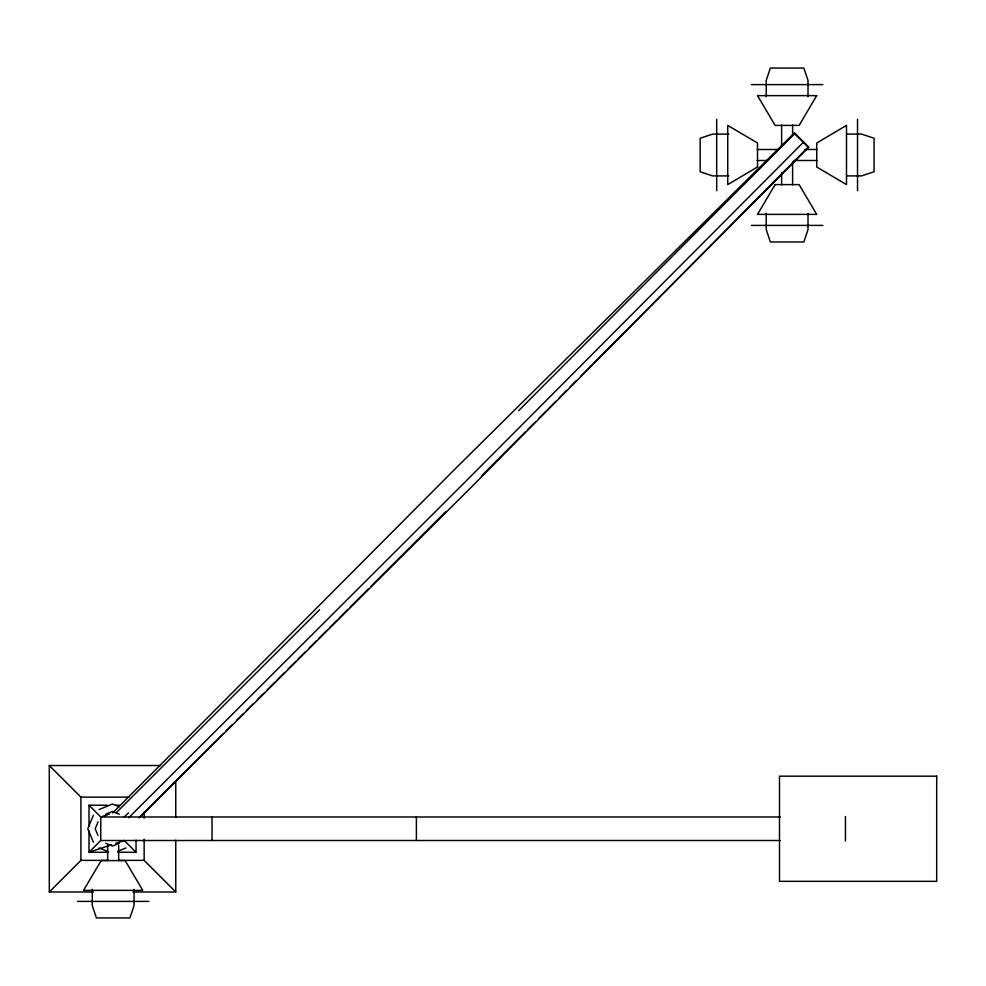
<?xml version="1.0" encoding="UTF-8"?>
<svg xmlns="http://www.w3.org/2000/svg" width="986" height="986" viewBox="0 0 986 986"><rect width="100%" height="100%" fill="white"/><g stroke="black" fill="none" stroke-linecap="round" stroke-linejoin="round"><path stroke-width="1.48" d="M93.362 815.299L87.791 828.745L93.362 842.204M98.033 821.942L95.211 828.745L98.033 835.549M112.527 813.056L454.756 469.299L794.396 132.937L808.347 146.889L471.382 487.109L139.125 817.912M743.567 184.419L794.531 133.246L808.717 147.345L580.742 376.27M518.673 410.669L794.778 133.406M803.541 142.12L465.232 481.846L128.698 817.739M481.957 475.474L525.378 431.868M527.547 429.686L535.151 422.057M538.405 418.791L546.01 411.15M548.179 408.98L555.771 401.339M559.025 398.073L566.63 390.444M569.883 387.178L576.403 380.633M116.077 812.871L319.587 609.742M93.485 891.985L49.3 891.985L80.914 860.371L80.914 797.132L49.3 765.518L160.521 765.518M107.215 805.229L89.011 805.229L100.769 816.987L100.769 840.503L89.011 852.274L107.215 852.274M124.285 816.987L128.562 812.723M139.63 817.209L223.588 733.411M225.769 731.23L232.314 724.71M236.677 720.347L243.209 713.827M246.488 710.561L253.032 704.029M257.383 699.678L263.928 693.146M267.206 689.88L274.835 682.263M277.017 680.081L284.646 672.464M287.924 669.198L295.553 661.581M297.735 659.412L305.364 651.795M308.63 648.529L316.272 640.912M318.453 638.731L327.167 630.029M329.349 627.848L336.99 620.231M339.159 618.049L347.885 609.348M350.067 607.166L368.604 588.667M370.785 586.497L446.017 511.401M99.068 809.58L112.527 804.009L119.257 806.794M105.724 814.251L112.527 811.429L119.331 814.251M119.331 843.252L112.527 846.074L105.724 843.252M117.913 851.263L125.986 847.923M109.236 814.165L100.769 816.987L780.296 816.987M111.591 844.743L89.011 852.274L89.011 831.025M115.818 843.326L124.285 840.503L136.043 852.274L117.839 852.274M751.406 84.599L822.817 84.599M728.814 134.108L712.57 134.108L700.159 138.25L700.159 171.761L712.57 175.902L728.814 175.902M846.888 134.108L861.653 134.108L874.064 138.25L874.064 171.761L861.653 175.902L846.888 175.902M757.199 149.502L778.558 149.502M804.822 149.502L817.024 149.502M757.199 160.496L767.884 160.496M794.137 160.496L817.024 160.496M751.406 225.412L822.817 225.412M80.914 797.132L129.092 797.132M116.323 805.229L119.355 805.229M100.769 840.503L780.296 840.503M80.914 860.371L108.016 860.371M118.554 860.371L144.141 860.371L175.754 891.985L133.098 891.985M77.45 901.401L148.874 901.401M99.068 847.923L108.497 851.818M808.717 147.345L794.531 133.246M857.524 119.294L857.524 190.717M845.446 816.544L845.446 840.959M808.015 96.714L808.015 80.458L803.873 68.046L770.349 68.046L766.221 80.458L766.221 96.714M808.015 213.296L808.015 229.553L803.873 241.964L770.349 241.964L766.221 229.553L766.221 213.296M792.608 125.086L792.608 135.772M792.608 162.024L792.608 184.912M781.615 125.086L781.615 146.458M781.615 172.71L781.615 184.912M716.699 119.294L716.699 190.717M416.388 816.987L416.388 840.503M212.027 816.987L212.027 840.503M175.754 780.752L175.754 817.32M175.754 840.183L175.754 891.985M144.141 812.193L144.141 818.207M144.141 839.283L144.141 860.371M136.043 840.134L136.043 852.274M134.059 889.286L134.059 905.542L129.918 917.954L96.406 917.954L92.265 905.542L92.265 889.286M118.665 845.335L118.665 860.593M107.659 845.335L107.659 860.593M89.011 805.229L89.011 826.478M49.3 765.518L49.3 891.985M101.176 860.593L83.563 890.37L142.76 890.37L125.148 860.593L101.176 860.593M816.716 95.63L799.104 125.407L775.119 125.407L757.519 95.63L816.716 95.63M775.119 184.604L757.519 214.381L816.716 214.381L799.104 184.604L775.119 184.604M757.519 166.991L727.73 184.604L727.73 125.407L757.519 143.019L757.519 166.991M846.493 125.407L816.716 143.019L816.716 166.991L846.493 184.604L846.493 125.407M936.7 776.179L779.495 776.179L779.495 881.324L936.7 881.324L936.7 776.179"/></g></svg>
